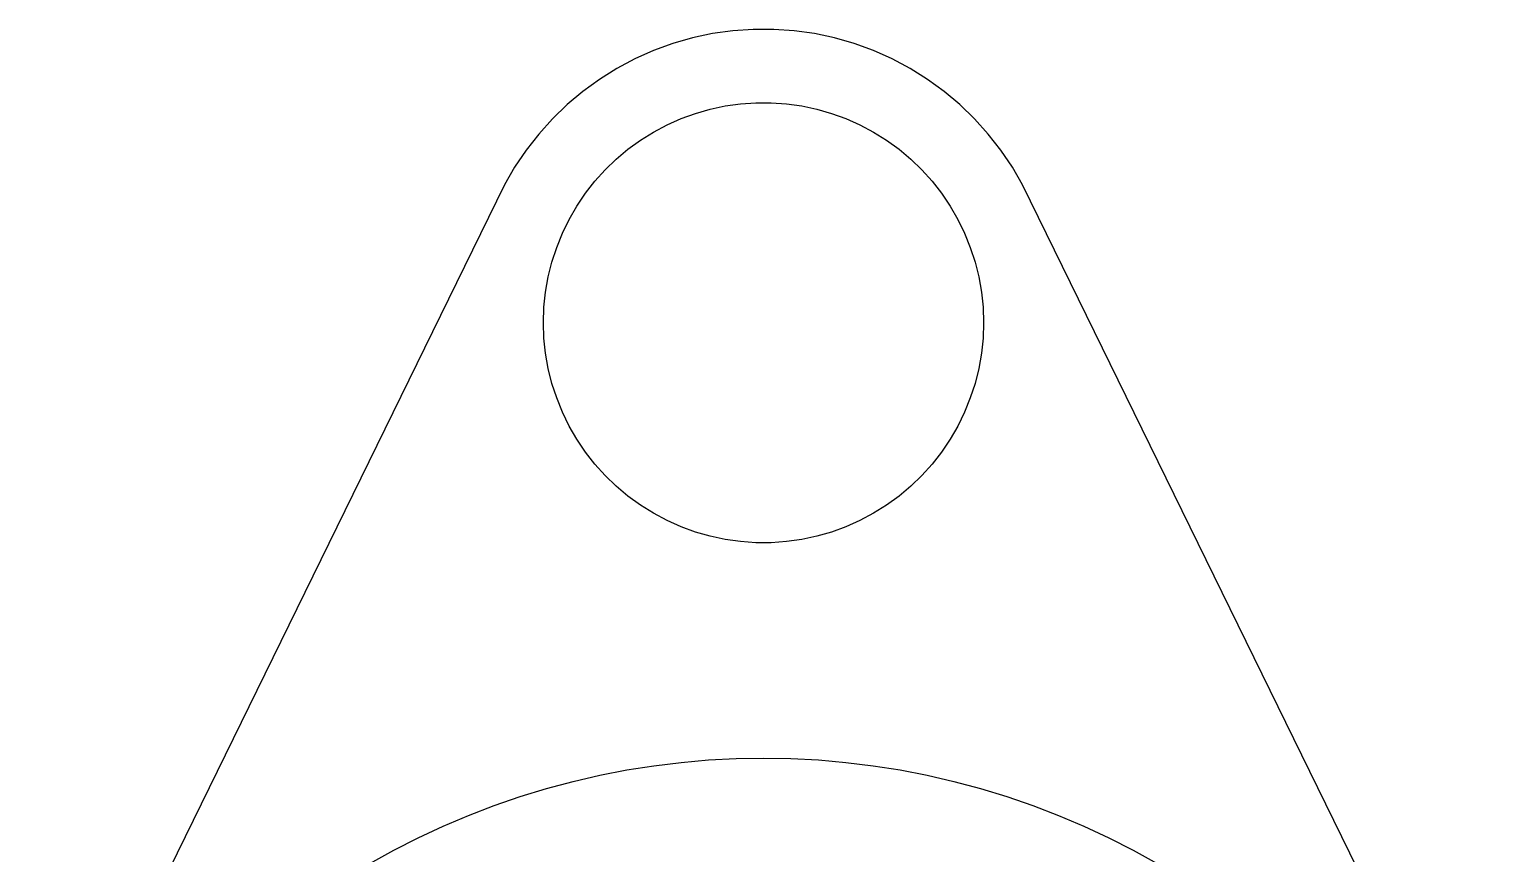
# Model space of a CAD drawing. Header units: metres. Extents: x -85 to 85, y -85 to 155.
# Drawn here: x -75.1 to 75.1, y 70.7 to 155 of the extents above; entities that cross this region are included whole.
import ezdxf

# ---------------------------------------------------------------- set-up
doc = ezdxf.new("R2010")
doc.units = ezdxf.units.M

msp = doc.modelspace()

# ---------------------------------------------------------------- linework, layer by layer
for p, q in [((-3.13585, 154.836), (-5.20944, 154.544)), ((-1.04698, 154.982), (-3.13585, 154.836)), ((1.04698, 154.982), (-1.04698, 154.982)), ((3.13585, 154.836), (1.04698, 154.982)), ((5.20944, 154.544), (3.13585, 154.836)), ((-9.27051, 153.532), (-11.2382, 152.816)), ((-7.25766, 154.109), (-9.27051, 153.532)), ((-5.20944, 154.544), (-7.25766, 154.109)), ((7.25766, 154.109), (5.20944, 154.544)), ((9.27051, 153.532), (7.25766, 154.109)), ((11.2382, 152.816), (9.27051, 153.532)), ((-13.1511, 151.964), (-15, 150.981)), ((-11.2382, 152.816), (-13.1511, 151.964)), ((13.1511, 151.964), (11.2382, 152.816)), ((15, 150.981), (13.1511, 151.964)), ((-15, 150.981), (-16.7758, 149.871)), ((16.7758, 149.871), (15, 150.981)), ((-18.4698, 148.64), (-20.0739, 147.294)), ((-16.7758, 149.871), (-18.4698, 148.64)), ((18.4698, 148.64), (16.7758, 149.871)), ((20.0739, 147.294), (18.4698, 148.64)), ((-20.0739, 147.294), (-21.5802, 145.84)), ((-5.44324, 146.832), (-3.90708, 147.158)), ((-3.90708, 147.158), (-2.35189, 147.377)), ((-2.35189, 147.377), (-0.785238, 147.486)), ((-0.785238, 147.486), (0.785238, 147.486)), ((0.785238, 147.486), (2.35189, 147.377)), ((2.35189, 147.377), (3.90708, 147.158)), ((3.90708, 147.158), (5.44324, 146.832)), ((21.5802, 145.84), (20.0739, 147.294)), ((-21.5802, 145.84), (-22.9813, 144.284)), ((-9.86335, 145.223), (-8.42865, 145.862)), ((-8.42865, 145.862), (-6.95288, 146.399)), ((-6.95288, 146.399), (-5.44324, 146.832)), ((5.44324, 146.832), (6.95288, 146.399)), ((6.95288, 146.399), (8.42865, 145.862)), ((8.42865, 145.862), (9.86335, 145.223)), ((22.9813, 144.284), (21.5802, 145.84)), ((-22.9813, 144.284), (-24.2705, 142.634)), ((-12.5818, 143.653), (-11.25, 144.486)), ((-11.25, 144.486), (-9.86335, 145.223)), ((9.86335, 145.223), (11.25, 144.486)), ((11.25, 144.486), (12.5818, 143.653)), ((24.2705, 142.634), (22.9813, 144.284)), ((-24.2705, 142.634), (-25.4414, 140.898)), ((-15.0554, 141.721), (-13.8524, 142.73)), ((-13.8524, 142.73), (-12.5818, 143.653)), ((12.5818, 143.653), (13.8524, 142.73)), ((13.8524, 142.73), (15.0554, 141.721)), ((25.4414, 140.898), (24.2705, 142.634)), ((-16.1851, 140.63), (-15.0554, 141.721)), ((15.0554, 141.721), (16.1851, 140.63)), ((-25.4414, 140.898), (-26.4884, 139.084)), ((-17.236, 139.463), (-16.1851, 140.63)), ((16.1851, 140.63), (17.236, 139.463)), ((26.4884, 139.084), (25.4414, 140.898)), ((-26.4884, 139.084), (-75.0505, 39.9051)), ((-19.0811, 136.923), (-18.2029, 138.225)), ((-18.2029, 138.225), (-17.236, 139.463)), ((17.236, 139.463), (18.2029, 138.225)), ((18.2029, 138.225), (19.0811, 136.923)), ((75.0505, 39.9051), (26.4884, 139.084)), ((-19.8663, 135.563), (-19.0811, 136.923)), ((19.0811, 136.923), (19.8663, 135.563)), ((-20.5548, 134.152), (-19.8663, 135.563)), ((19.8663, 135.563), (20.5548, 134.152)), ((-21.1431, 132.695), (-20.5548, 134.152)), ((20.5548, 134.152), (21.1431, 132.695)), ((-21.6284, 131.202), (-21.1431, 132.695)), ((21.1431, 132.695), (21.6284, 131.202)), ((-22.0083, 129.678), (-21.6284, 131.202)), ((21.6284, 131.202), (22.0083, 129.678)), ((-22.281, 128.131), (-22.0083, 129.678)), ((22.0083, 129.678), (22.281, 128.131)), ((-22.4452, 126.57), (-22.281, 128.131)), ((22.281, 128.131), (22.4452, 126.57)), ((-22.5, 125), (-22.4452, 126.57)), ((22.4452, 126.57), (22.5, 125)), ((-22.4452, 123.43), (-22.5, 125)), ((22.5, 125), (22.4452, 123.43)), ((-22.281, 121.869), (-22.4452, 123.43)), ((22.4452, 123.43), (22.281, 121.869)), ((-22.0083, 120.322), (-22.281, 121.869)), ((22.281, 121.869), (22.0083, 120.322)), ((-21.6284, 118.798), (-22.0083, 120.322)), ((22.0083, 120.322), (21.6284, 118.798)), ((-21.1431, 117.305), (-21.6284, 118.798)), ((21.6284, 118.798), (21.1431, 117.305)), ((-20.5548, 115.848), (-21.1431, 117.305)), ((21.1431, 117.305), (20.5548, 115.848)), ((-19.8663, 114.437), (-20.5548, 115.848)), ((20.5548, 115.848), (19.8663, 114.437)), ((-19.0811, 113.077), (-19.8663, 114.437)), ((19.8663, 114.437), (19.0811, 113.077)), ((-18.2029, 111.775), (-19.0811, 113.077)), ((19.0811, 113.077), (18.2029, 111.775)), ((-17.236, 110.537), (-18.2029, 111.775)), ((18.2029, 111.775), (17.236, 110.537)), ((-16.1851, 109.37), (-17.236, 110.537)), ((17.236, 110.537), (16.1851, 109.37)), ((-15.0554, 108.279), (-16.1851, 109.37)), ((-13.8524, 107.27), (-15.0554, 108.279)), ((15.0554, 108.279), (13.8524, 107.27)), ((16.1851, 109.37), (15.0554, 108.279)), ((-12.5818, 106.347), (-13.8524, 107.27)), ((13.8524, 107.27), (12.5818, 106.347)), ((-11.25, 105.514), (-12.5818, 106.347)), ((-9.86335, 104.777), (-11.25, 105.514)), ((11.25, 105.514), (9.86335, 104.777)), ((12.5818, 106.347), (11.25, 105.514)), ((-8.42865, 104.138), (-9.86335, 104.777)), ((-6.95288, 103.601), (-8.42865, 104.138)), ((-5.44324, 103.168), (-6.95288, 103.601)), ((6.95288, 103.601), (5.44324, 103.168)), ((8.42865, 104.138), (6.95288, 103.601)), ((9.86335, 104.777), (8.42865, 104.138)), ((-3.90708, 102.842), (-5.44324, 103.168)), ((-2.35189, 102.623), (-3.90708, 102.842)), ((-0.785238, 102.514), (-2.35189, 102.623)), ((0.785238, 102.514), (-0.785238, 102.514)), ((2.35189, 102.623), (0.785238, 102.514)), ((3.90708, 102.842), (2.35189, 102.623)), ((5.44324, 103.168), (3.90708, 102.842)), ((-13.9787, 79.277), (-11.2034, 79.7166)), ((-11.2034, 79.7166), (-8.41454, 80.059)), ((-8.41454, 80.059), (-5.6154, 80.3039)), ((-5.6154, 80.3039), (-2.80941, 80.451)), ((-2.80941, 80.451), (0, 80.5)), ((0, 80.5), (2.80941, 80.451)), ((2.80941, 80.451), (5.6154, 80.3039)), ((5.6154, 80.3039), (8.41454, 80.059)), ((8.41454, 80.059), (11.2034, 79.7166)), ((11.2034, 79.7166), (13.9787, 79.277)), ((-22.1888, 77.3816), (-19.4747, 78.1088)), ((-19.4747, 78.1088), (-16.7369, 78.7409)), ((-16.7369, 78.7409), (-13.9787, 79.277)), ((13.9787, 79.277), (16.7369, 78.7409)), ((16.7369, 78.7409), (19.4747, 78.1088)), ((19.4747, 78.1088), (22.1888, 77.3816)), ((-27.5326, 75.6453), (-24.8759, 76.56)), ((-24.8759, 76.56), (-22.1888, 77.3816)), ((22.1888, 77.3816), (24.8759, 76.56)), ((24.8759, 76.56), (27.5326, 75.6453)), ((-30.1558, 74.6383), (-27.5326, 75.6453)), ((27.5326, 75.6453), (30.1558, 74.6383)), ((-32.7423, 73.5404), (-30.1558, 74.6383)), ((30.1558, 74.6383), (32.7423, 73.5404)), ((-37.7925, 71.0773), (-35.2889, 72.3529)), ((-35.2889, 72.3529), (-32.7423, 73.5404)), ((32.7423, 73.5404), (35.2889, 72.3529)), ((35.2889, 72.3529), (37.7925, 71.0773)), ((-40.25, 69.715), (-37.7925, 71.0773)), ((37.7925, 71.0773), (40.25, 69.715))]:
    msp.add_line(p, q)

doc.saveas('drawing.dxf')
